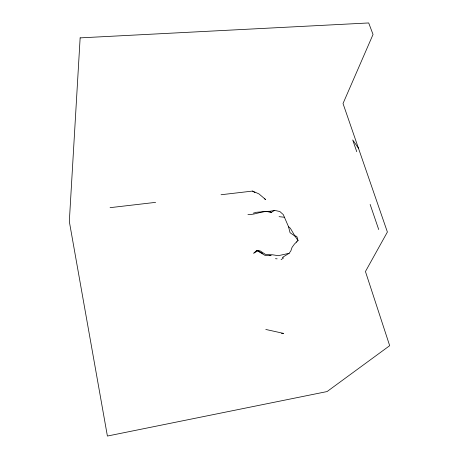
<?xml version="1.0" encoding="UTF-8"?>
<svg xmlns="http://www.w3.org/2000/svg" width="459" height="459" viewBox="0 0 459 459"><rect width="100%" height="100%" fill="white"/><g stroke="black" fill="none" stroke-linecap="round" stroke-linejoin="round"><path stroke-width="0.69" d="M296.181 242.134L296.411 241.744M281.069 259.662L283.519 257.969L282.405 257.436L289.141 253.293L290.845 250.878L292.073 247.326L294.506 243.981L298.046 240.596L296.99 236.861L295.59 235.806M253.557 253.328L256.816 250.425L260.018 250.832L265.652 254.516L272.571 254.791L278.28 255.697L289.141 253.293M247.946 214.37C255.847 215.265 263.38 209.493 271.464 212.316L274.539 210.377L279.829 211.519L283.301 214.617L288.51 226.689L290.065 232.702L295.034 236.184L298.046 240.596M254.16 252.961L257.769 250.78L262.433 253.345M253.402 213.119L256.541 212.265L269.433 211.249M274.539 210.377L267.729 211.737L271.464 212.316M110.08 207.663L155.618 202.362M221.054 194.742L252.553 191.076L258.91 193.876L265.641 199.545L264.453 198.77M281.487 333.337L283.587 333.395L265.795 329.459M275.486 258.692L277.138 258.842M269.209 255.445L271.108 255.652L264.952 255.353L256.816 250.425M279.083 216.665L284.19 217.233M252.553 191.076L254.934 192.614M288.51 226.689L290.346 228.249L295.034 236.184M358.439 148.171L352.701 139.92L356.746 151.688M370.138 204.416L378.709 229.54M80.141 37.873L69.32 221.502L107.4 436.05L327.072 391.561L389.68 345.684L365.444 271.521L387.39 232.024L343.022 103.522L373.041 34.465L368.697 22.95L80.141 37.873"/></g></svg>
